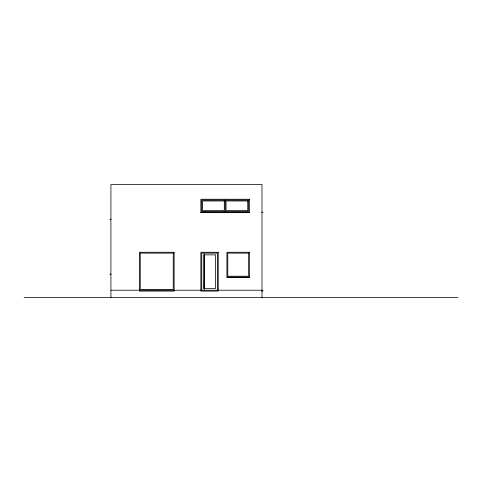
<?xml version="1.0" encoding="UTF-8"?>
<svg xmlns="http://www.w3.org/2000/svg" width="482" height="482" viewBox="0 0 482 482"><rect width="100%" height="100%" fill="white"/><g stroke="black" fill="none" stroke-linecap="round" stroke-linejoin="round"><path stroke-width="0.72" d="M249.483 212.261L200.861 212.261L207.597 212.321M261.985 212.261L262.853 212.261L262.853 212.61L261.985 212.61M110.92 219.208L110.053 219.208L110.053 219.557L110.92 219.557M204.29 254.864L203.47 254.864L203.47 288.489L204.29 288.489M204.549 254.864L215.623 254.864L215.623 288.489L204.549 288.489M110.92 274.077L110.053 274.077L110.053 274.427L110.92 274.427M226.908 277.09L249.483 277.09M110.92 290.224L262.853 290.224L262.853 291.092L261.985 291.092M24.1 297.521L457.9 297.521M261.985 297.521L261.985 184.479L110.92 184.479L110.92 297.521M225.172 200.108L225.172 211.393M217.358 290.224L217.358 253.128L201.729 253.128L201.729 290.224M249.483 199.241L200.861 199.241L200.861 212.61L249.483 212.61L249.483 199.241M248.616 200.108L201.729 200.108L201.729 211.393L248.616 211.393L248.616 200.108M224.305 200.976L202.603 200.976L202.603 210.526L224.305 210.526L224.305 200.976M247.748 200.976L226.04 200.976L226.04 210.526L247.748 210.526L247.748 200.976M174.123 252.261L139.394 252.261L139.394 291.092L174.123 291.092L174.123 252.261M218.226 252.261L200.861 252.261L200.861 291.092L218.226 291.092L218.226 252.261M249.483 252.261L226.908 252.261L226.908 277.439L249.483 277.439L249.483 252.261M173.255 253.128L140.262 253.128L140.262 289.357L173.255 289.357L173.255 253.128M248.616 253.128L227.775 253.128L227.775 276.222L248.616 276.222L248.616 253.128M204.549 254.002L204.29 289.248L204.549 254.002"/></g></svg>
